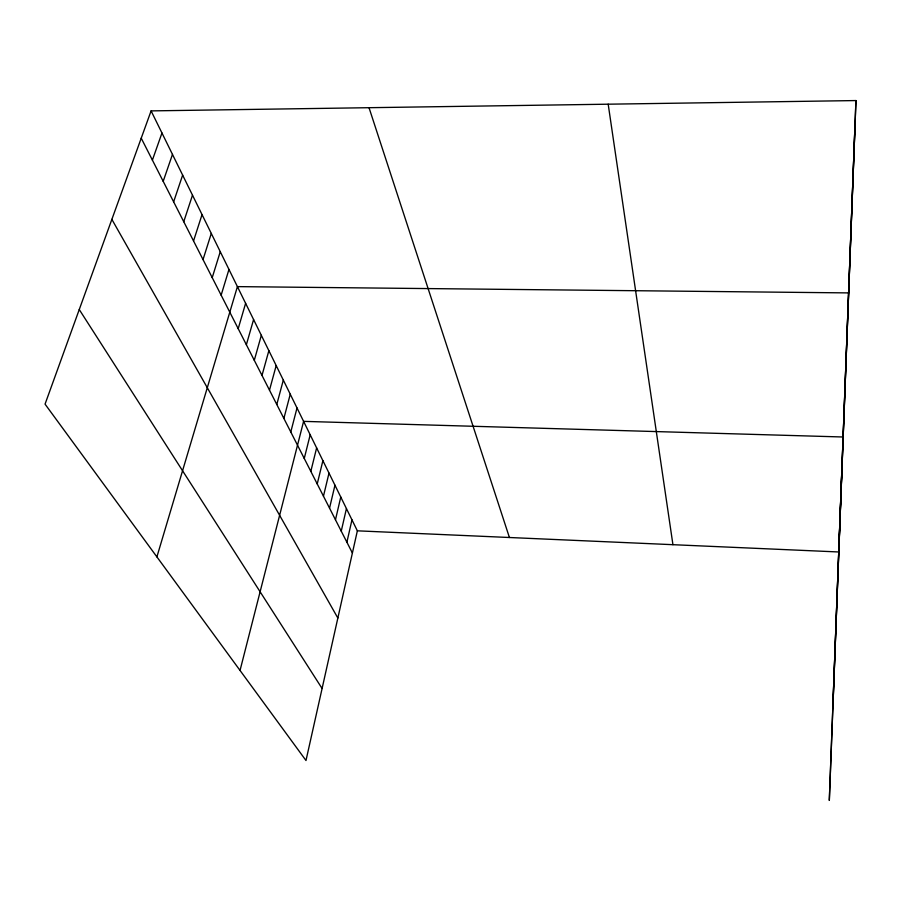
<?xml version="1.0" encoding="UTF-8"?>
<svg xmlns="http://www.w3.org/2000/svg" width="901" height="901" viewBox="0 0 901 901"><rect width="100%" height="100%" fill="white"/><g stroke="black" fill="none" stroke-linecap="round" stroke-linejoin="round"><path stroke-width="1.35" d="M842.041 465.04L829.314 800.437L854.812 130.499M832.828 708.569L855.95 100.563L151.098 110.891L45.05 404.132L305.991 760.512L357.359 530.824L151.098 110.891M855.95 100.563L838.73 551.975L357.359 530.824M346.896 542.211L351.964 519.843M341.254 531.128L346.435 508.581M335.476 519.776L340.769 497.048M329.541 508.13L334.958 485.222M323.459 496.192L329 473.093M317.231 483.938L322.896 460.659M310.822 471.358L316.634 447.898M304.256 458.451L310.192 434.8M240.038 670.445L303.592 421.364L843.111 436.996M290.786 431.984L297.015 407.962M283.883 418.424L290.257 394.21M276.787 404.481L283.319 380.076M269.489 390.167L276.19 365.569M262 375.435L268.87 350.658M254.296 360.299L261.335 335.318M246.367 344.723L253.586 319.551M238.202 328.685L245.613 303.322M156.898 556.886L237.413 286.619L848.607 292.904M221.139 295.179L228.967 269.422M212.219 277.654L220.261 251.706M203.029 259.578L211.296 233.438M193.535 240.95L202.038 214.607M183.748 221.714L192.499 195.179M173.634 201.847L182.644 175.121M163.194 181.326L172.474 154.409M152.393 160.119L161.966 133.01M79.254 309.539L322.096 688.499M111.859 219.371L337.852 618.041M141.232 138.18L352.392 553.023M369.027 107.703L509.425 537.514M608.186 104.189L672.934 544.688"/></g></svg>
